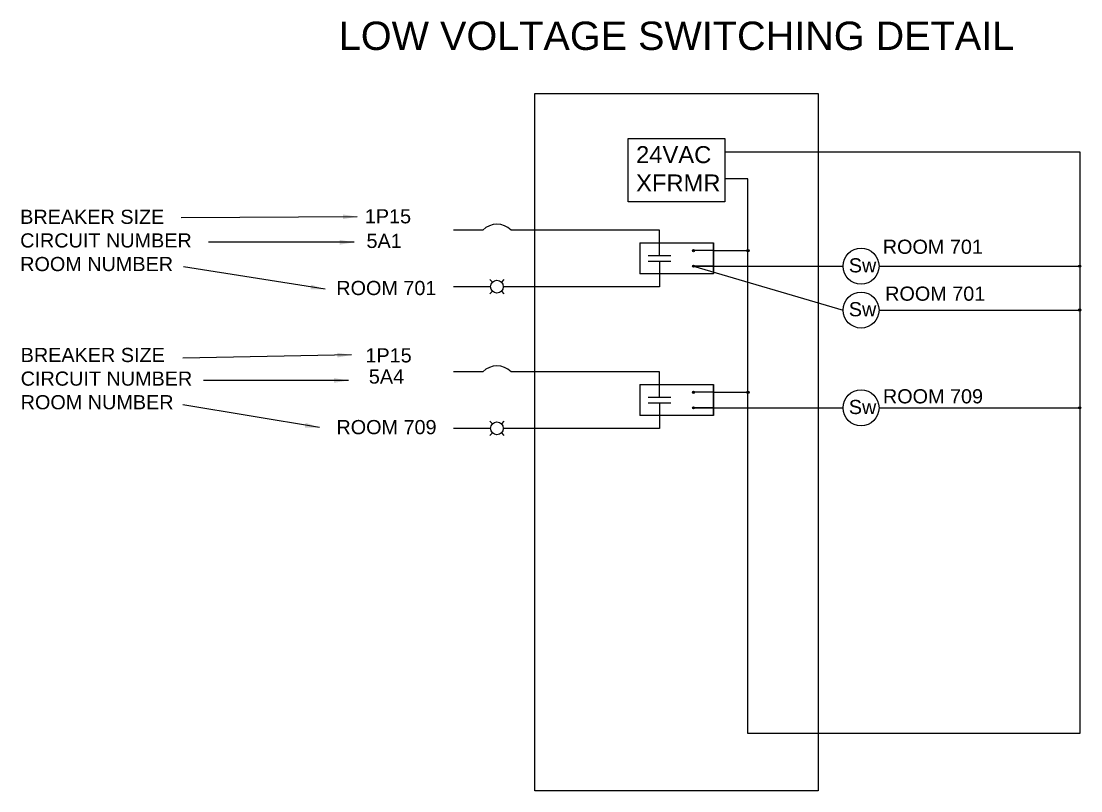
# Model space of a CAD drawing. Header units: millimetres. Extents: x 5414 to 278894, y 4264 to 146383.
# Drawn here: x 146245 to 164935, y 46718 to 60300 of the extents above; entities that cross this region are included whole.
import ezdxf

# ---------------------------------------------------------------- set-up
doc = ezdxf.new("R2010")
doc.units = ezdxf.units.MM
doc.styles.add('Arial', font='arial.ttf', dxfattribs={"height": 300})
doc.styles.get("Standard").update_dxf_attribs({"font": 'arial.ttf'})
doc.dimstyles.get("Standard").update_dxf_attribs({"dimtxt": 0.18, "dimasz": 0.18, "dimexe": 0.18, "dimexo": 0.0625, "dimgap": 0.09, "dimtad": 0, "dimtih": 1, "dimtoh": 1, "dimdec": 4, "dimzin": 0, "dimdsep": 46, "dimtxsty": 'Standard', "dimcen": 0.09, "dimadec": 0, "dimazin": 0, "dimtfac": 1, "dimtdec": 4, "dimtofl": 0, "dimtmove": 0, "dimatfit": 3, "dimfxl": 1, "dimtolj": 1, "dimtzin": 0, "dimarcsym": 0})

# ---------------------------------------------------------------- blocks, each defined once
blk = doc.blocks.new('CEILING SURFACE INCANDESCENT')
for p, q in [((174, 424), (219, 379)), ((424, 424), (378, 379)), ((219, 219), (174, 174)), ((378, 219), (424, 174))]:
    blk.add_line(p, q)
blk.add_circle((299, 299), 113)

msp = doc.modelspace()

# ---------------------------------------------------------------- hatches: boundary and pattern name
for points in [[(158124.3, 56252.1, 1), (158084.3, 56252.1, 1)], [(159084.9, 56252.1, 1), (159044.9, 56252.1, 1)], [(158124.3, 55977.1, 1), (158084.3, 55977.1, 1)], [(164935.3, 55977.1, 1), (164895.3, 55977.1, 1)], [(164935.3, 55202.1, 1), (164895.3, 55202.1, 1)], [(158124.3, 53752.1, 1), (158084.3, 53752.1, 1)], [(159084.9, 53752.1, 1), (159044.9, 53752.1, 1)], [(158124.3, 53477.1, 1), (158084.3, 53477.1, 1)], [(164935.3, 53477.1, 1), (164895.3, 53477.1, 1)]]:
    msp.add_hatch(color=256).paths.add_polyline_path(points)

# ---------------------------------------------------------------- linework, layer by layer
for p, q in [((154385.7, 56614.6), (153869.5, 56614.6)), ((157505.2, 56614.6), (154885.7, 56614.6)), ((157505.2, 56164.6), (157505.2, 56614.6)), ((157154.3, 56389.6), (158454.3, 56389.6)), ((157154.3, 56389.6), (157154.3, 55839.6)), ((158454.3, 56389.6), (158454.3, 55839.6)), ((158454.3, 56114.6), (158454.3, 56389.6)), ((157305.2, 56164.6), (157705.2, 56164.6)), ((158454.3, 56252.1), (158104.3, 56252.1)), ((158454.3, 56252.1), (159064.9, 56252.1)), ((158454.3, 55839.6), (158454.3, 56114.6)), ((157305.2, 56064.6), (157705.2, 56064.6)), ((157505.2, 56064.6), (157505.2, 55614.6)), ((158454.3, 55977.1), (158104.3, 55977.1)), ((158104.3, 55977.1), (160740.9, 55977.1)), ((158104.3, 55977.1), (160740.9, 55202.1)), ((161376, 55977.1), (164915.3, 55977.1)), ((158454.3, 55839.6), (157154.3, 55839.6)), ((154522.9, 55614.6), (153869.5, 55614.6)), ((157505.2, 55614.6), (154748.5, 55614.6)), ((161376, 55202.1), (164915.3, 55202.1)), ((154385.7, 54114.6), (153869.5, 54114.6)), ((157505.2, 54114.6), (154885.7, 54114.6)), ((157505.2, 53664.6), (157505.2, 54114.6)), ((157154.3, 53889.6), (158454.3, 53889.6)), ((157154.3, 53889.6), (157154.3, 53339.6)), ((158454.3, 53889.6), (158454.3, 53339.6)), ((158454.3, 53614.6), (158454.3, 53889.6)), ((157305.2, 53664.6), (157705.2, 53664.6)), ((158454.3, 53752.1), (158104.3, 53752.1)), ((158454.3, 53752.1), (159064.9, 53752.1)), ((157305.2, 53564.6), (157705.2, 53564.6)), ((157505.2, 53564.6), (157505.2, 53114.6)), ((158454.3, 53477.1), (158104.3, 53477.1)), ((158104.3, 53477.1), (160740.9, 53477.1)), ((158454.3, 53339.6), (158454.3, 53614.6)), ((161376, 53477.1), (164915.3, 53477.1)), ((158454.3, 53339.6), (157154.3, 53339.6)), ((154522.9, 53114.6), (153869.5, 53114.6)), ((157505.2, 53114.6), (154748.5, 53114.6))]:
    msp.add_line(p, q)
at = {"color": 6}
msp.add_lwpolyline([(155304.3, 46717.9), (155304.3, 59026.3), (160304.3, 59026.3), (160304.3, 46717.9)], close=True, dxfattribs=at)
msp.add_lwpolyline([(158654.3, 58231.7), (158654.3, 57113.6), (156954.3, 57113.6), (156954.3, 58231.7)], close=True)
msp.add_lwpolyline([(158654.3, 57994.2), (161104, 57994.2), (164915.3, 57994.2), (164915.3, 47732), (159064.9, 47732), (159064.9, 53752.1), (159064.9, 56252.1), (159064.9, 57519.2), (158654.3, 57519.2)])
for centre, radius in [((158104.3, 56252.1), 20), ((159064.9, 56252.1), 20), ((161058.5, 55977.1), 317.6), ((158104.3, 55977.1), 20), ((164915.3, 55977.1), 20), ((161058.5, 55202.1), 317.6), ((164915.3, 55202.1), 20), ((158104.3, 53752.1), 20), ((159064.9, 53752.1), 20), ((161058.5, 53477.1), 317.6), ((158104.3, 53477.1), 20), ((164915.3, 53477.1), 20)]:
    msp.add_circle(centre, radius)
for centre in [(154635.7, 56360.6), (154635.7, 53860.6)]:
    msp.add_arc(centre, 356.4, 45.45616, 134.54384)

# ---------------------------------------------------------------- block references
for p in [(154337.1, 55315.8), (154337.1, 52815.8)]:
    msp.add_blockref('CEILING SURFACE INCANDESCENT', p)

# ---------------------------------------------------------------- texts
at = {"insert": (157804.3, 59785.6), "char_height": 500, "attachment_point": 8, "style": 'Arial'}
msp.add_mtext_dynamic_manual_height_columns('LOW VOLTAGE SWITCHING DETAIL', width=18199.079, gutter_width=1500, heights=[0], dxfattribs=at)
at = {"attachment_point": 1, "style": 'Arial'}
for s, insert, char_height, width in [('24VAC\\PXFRMR', (157090.4, 58095), 300, 14976.755), ('BREAKER SIZE\\PCIRCUIT NUMBER\\PROOM NUMBER', (146227.5, 56973), 250, 29436.888), ('1P15', (152306.5, 56982.5), 250, 1290.43), ('5A1', (152336.3, 56547.6), 250, 1857.562), ('ROOM 701', (161442.2, 56444.5), 250, 15776.915), ('Sw', (160843.2, 56116.8), 250, 455.756), ('ROOM 701', (151803.2, 55716.7), 250, 15776.915), ('ROOM 701', (161484.3, 55616.8), 250, 15776.915), ('Sw', (160843.2, 55341.8), 250, 455.756), ('BREAKER SIZE\\PCIRCUIT NUMBER\\PROOM NUMBER', (146236.3, 54534.4), 250, 29436.888), ('1P15', (152317.3, 54527.4), 250, 1290.43), ('5A4', (152377.6, 54154.3), 250, 2454.446), ('ROOM 709', (161444.6, 53805.3), 250, 15857.947), ('Sw', (160843.2, 53616.8), 250, 455.756), ('ROOM 709', (151805.6, 53261.6), 250, 15857.947)]:
    msp.add_mtext(s, dxfattribs=dict(at, insert=insert, char_height=char_height, width=width))

# ---------------------------------------------------------------- leaders
for points in [[(152173.6, 56849.6), (149066.5, 56832.2)], [(152117.4, 56398.2), (149547.4, 56398.2)], [(151606.3, 55568), (149108.9, 55965.4)], [(152073.2, 54411), (149093.4, 54353.7)], [(152017, 53959.7), (149458.8, 53959.7)], [(151505.9, 53129.4), (149093.4, 53526.8)]]:
    msp.add_leader(points, dimstyle='Standard', override={"dimasz": 254})

doc.saveas('drawing.dxf')
